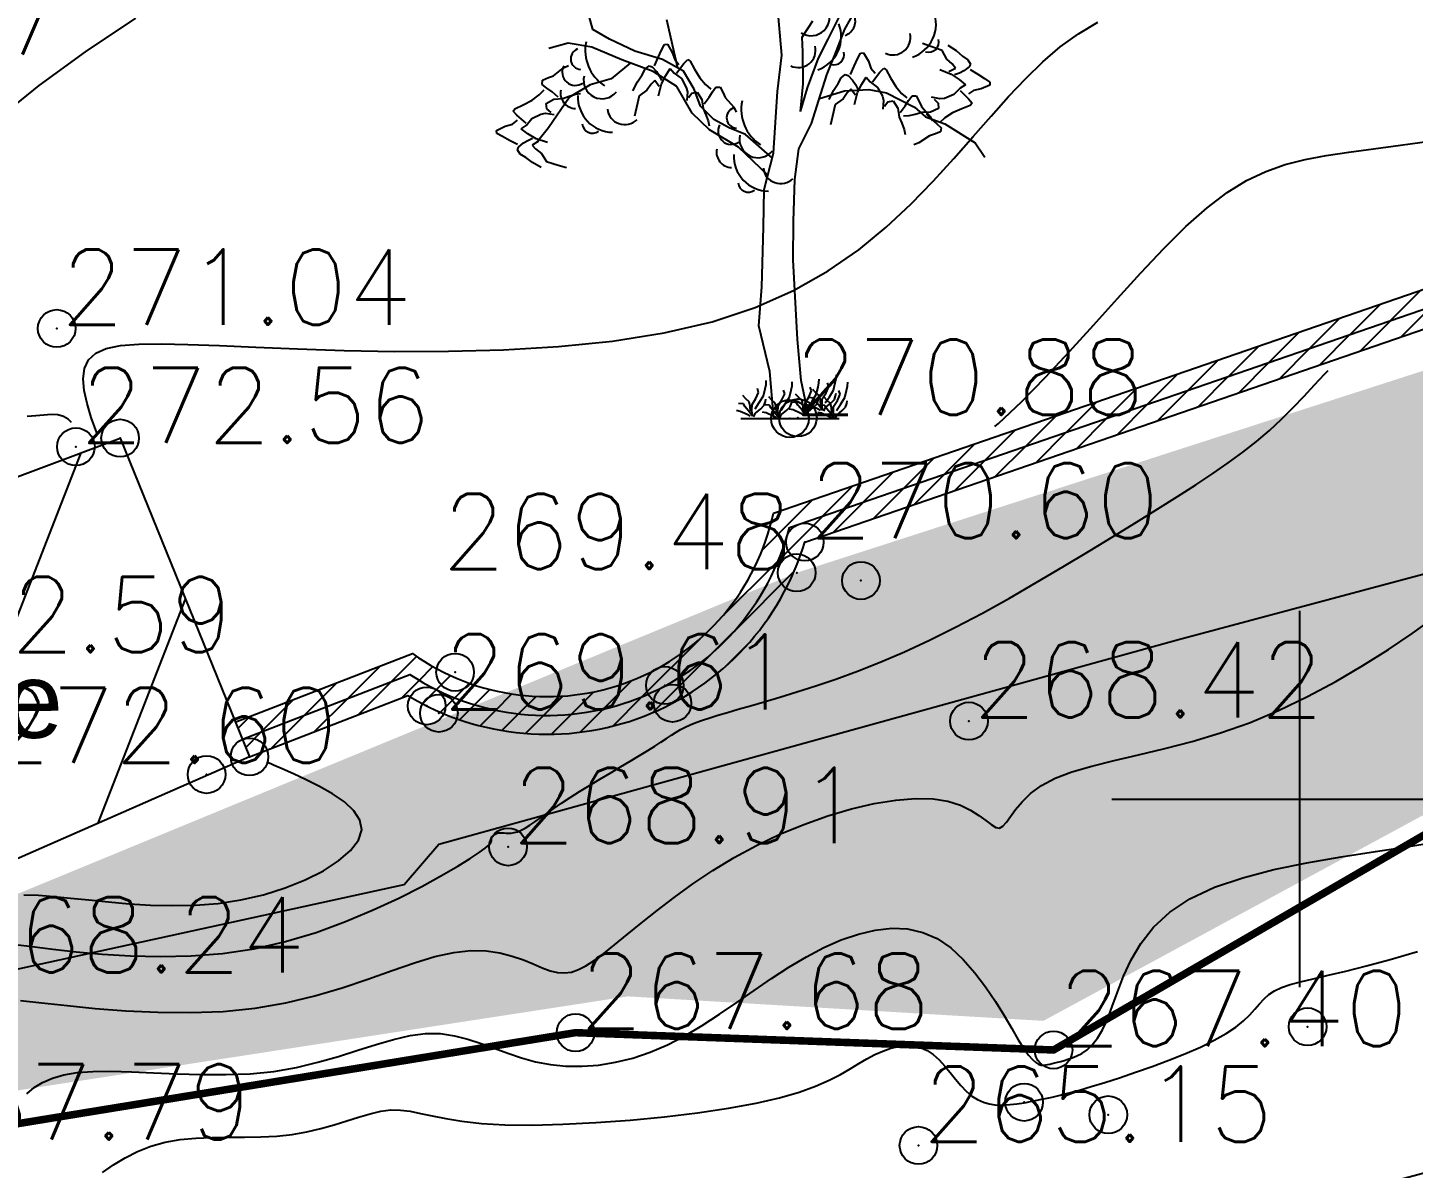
# Model space of a CAD drawing. Header units: millimetres. Extents: x 524954 to 526204, y 9523489 to 9524010.
# Drawn here: x 525683.09 to 525701.51, y 9523595.09 to 9523610.25 of the extents above; entities that cross this region are included whole.
import ezdxf
from ezdxf.enums import TextEntityAlignment as Align

# ---------------------------------------------------------------- set-up
doc = ezdxf.new("R2010")
doc.units = ezdxf.units.MM
doc.header["$PDMODE"] = 32
doc.header["$PDSIZE"] = 0.5
doc.linetypes.add('ACAD_ISO12W100', pattern=[21, 12, -3, 0, -3, 0, -3])
doc.linetypes.add('CACHE2', pattern=[4.7625, 3.175, -1.5875])
for name, color, linetype in [('Arbre', 34, 'ACAD_ISO12W100'), ('Bati', 6, 'Continuous'), ('Bati_H', 1, 'Continuous'), ('Bord Fleuve', 4, 'ACAD_ISO12W100'), ('Carroyage', 7, 'Continuous'), ('Cloture', 7, 'Continuous'), ('CN_01_00', 3, 'Continuous'), ('CN_02_00', 4, 'Continuous'), ('CN_10_00', 1, 'Continuous'), ('Haut_Talus', 30, 'Continuous'), ('Murs', 1, 'Continuous'), ('PLUME_4', 3, 'Continuous'), ('TopoAlt', 3, 'Continuous'), ('TOPOJIS', 7, 'Continuous'), ('Toponomie', 7, 'CACHE2')]:
    doc.layers.add(name, color=color, linetype=linetype)
doc.styles.add('Simplex 1.0', font='Simplex.shx', dxfattribs={"width": 0.99, "height": 1})
doc.styles.get("Standard").update_dxf_attribs({"font": 'arial.ttf'})
pattern_1 = [(45, (0, 0), (-0.1767766952966, 0.1767766952966), [])]

# ---------------------------------------------------------------- blocks, each defined once
blk = doc.blocks.new('TCPOINT M')
at = {"color": 0}
blk.add_point((0, 0), dxfattribs=at)
at = {"layer": 'TopoAlt', "style": 'Simplex 1.0', "width": 0.99}
blk.add_attdef('ALT', (0.15, 0.15), '', height=1, dxfattribs=at)
blk = doc.blocks.new('v088')
at = {"linetype": 'Continuous'}
for p, q in [((-2.621, 5.169), (-2.701, 5.459)), ((-0.107, 4.829), (-0.165, 5.487)), ((0.51, 5.041), (0.671, 5.368)), ((0.731, 5.176), (0.881, 5.441)), ((-2.4, 5.043), (-2.621, 5.169)), ((-1.559, 4.967), (-1.635, 5.301)), ((0.161, 5.071), (0.306, 5.286)), ((0.619, 4.888), (0.731, 5.176)), ((-2.946, 4.988), (-3.206, 4.92)), ((-2.634, 4.938), (-2.946, 4.988)), ((-2.061, 4.882), (-2.4, 5.043)), ((0.172, 4.872), (0.161, 5.071)), ((0.379, 4.79), (0.51, 5.041)), ((-2.233, 4.766), (-2.634, 4.938)), ((-1.692, 4.771), (-2.061, 4.882)), ((-1.492, 4.659), (-1.559, 4.967)), ((-0.166, 4.349), (-0.107, 4.829)), ((0.174, 4.45), (0.172, 4.872)), ((0.231, 4.395), (0.379, 4.79)), ((0.489, 4.568), (0.619, 4.888)), ((-2.123, 4.725), (-2.377, 4.514)), ((-1.819, 4.613), (-2.233, 4.766)), ((-1.504, 4.415), (-1.819, 4.613)), ((-1.415, 4.615), (-1.692, 4.771)), ((-1.273, 4.376), (-1.415, 4.615)), ((-2.655, 4.434), (-2.931, 4.273)), ((-2.377, 4.514), (-2.655, 4.434)), ((0.138, 4.082), (0.174, 4.45)), ((0.384, 4.23), (0.489, 4.568)), ((-2.931, 4.273), (-3.209, 3.863)), ((-1.298, 4.058), (-1.504, 4.415)), ((-1.188, 4.154), (-1.273, 4.376)), ((-0.217, 3.527), (-0.166, 4.349)), ((0.138, 4.082), (0.231, 4.395)), ((0.391, 4.253), (0.724, 4.355)), ((0.724, 4.355), (1.047, 4.375)), ((1.047, 4.375), (1.284, 4.33)), ((1.284, 4.33), (1.655, 4.138)), ((-1.069, 3.839), (-1.298, 4.058)), ((-1.01, 3.977), (-1.188, 4.154)), ((0.285, 3.923), (0.384, 4.23)), ((1.655, 4.138), (1.8, 4.011)), ((-0.808, 3.863), (-1.01, 3.977)), ((0.118, 3.584), (0.285, 3.923)), ((1.8, 4.011), (2.057, 3.917)), ((2.057, 3.917), (2.461, 3.664)), ((-3.209, 3.863), (-3.367, 3.667)), ((-0.685, 3.605), (-1.069, 3.839)), ((-0.589, 3.774), (-0.808, 3.863)), ((-0.234, 3.461), (-0.589, 3.774)), ((-0.294, 3.234), (-0.685, 3.605)), ((-0.344, 3.046), (-0.217, 3.527)), ((0.064, 3.179), (0.118, 3.584)), ((2.461, 3.664), (2.589, 3.474)), ((0.045, 2.625), (0.064, 3.179)), ((-0.352, 2.542), (-0.344, 3.046)), ((0.043, 2.109), (0.045, 2.625)), ((-0.373, 1.752), (-0.352, 2.542)), ((0.102, 1.053), (0.043, 2.109)), ((-0.412, 1.235), (-0.373, 1.752)), ((-0.268, 0.628), (-0.412, 1.235)), ((0.151, 0.506), (0.102, 1.053)), ((-0.213, 0), (-0.268, 0.628)), ((0.256, 0), (0.151, 0.506)), ((-0.654, 0), (0.654, 0))]:
    blk.add_line(p, q, dxfattribs=at)
at = {"color": 3, "linetype": 'Continuous'}
for p, q in [((-1.707, 4.895), (-1.667, 4.973)), ((-1.667, 4.973), (-1.628, 4.976)), ((-1.628, 4.976), (-1.564, 4.867)), ((1.872, 4.946), (1.762, 4.985)), ((-1.801, 4.689), (-1.751, 4.8)), ((-1.751, 4.8), (-1.707, 4.895)), ((-1.564, 4.867), (-1.531, 4.771)), ((0.899, 4.779), (0.939, 4.857)), ((0.939, 4.857), (0.978, 4.861)), ((0.978, 4.861), (1.042, 4.751)), ((2.022, 4.89), (1.872, 4.946)), ((2.083, 4.778), (2.022, 4.89)), ((2.099, 4.964), (2.211, 4.89)), ((2.211, 4.89), (2.293, 4.818)), ((2.293, 4.818), (2.365, 4.769)), ((-3.143, 4.557), (-3.01, 4.66)), ((-3.01, 4.66), (-2.944, 4.692)), ((-1.966, 4.567), (-1.926, 4.645)), ((-1.926, 4.645), (-1.871, 4.687)), ((-1.871, 4.687), (-1.833, 4.675)), ((-1.833, 4.675), (-1.774, 4.612)), ((-1.774, 4.612), (-1.736, 4.556)), ((-1.651, 4.561), (-1.591, 4.654)), ((-1.591, 4.654), (-1.539, 4.59)), ((-1.531, 4.771), (-1.475, 4.707)), ((-1.508, 4.592), (-1.411, 4.72)), ((-1.411, 4.72), (-1.359, 4.773)), ((-1.359, 4.773), (-1.327, 4.751)), ((-1.327, 4.751), (-1.268, 4.645)), ((-1.268, 4.645), (-1.199, 4.529)), ((0.805, 4.573), (0.855, 4.685)), ((0.855, 4.685), (0.899, 4.779)), ((1.042, 4.751), (1.075, 4.656)), ((1.075, 4.656), (1.131, 4.592)), ((1.098, 4.476), (1.195, 4.604)), ((1.195, 4.604), (1.247, 4.657)), ((1.247, 4.657), (1.279, 4.636)), ((1.279, 4.636), (1.338, 4.53)), ((1.992, 4.638), (2.142, 4.578)), ((2.157, 4.714), (2.083, 4.778)), ((2.113, 4.611), (2.199, 4.658)), ((2.199, 4.658), (2.157, 4.714)), ((2.313, 4.623), (2.253, 4.592)), ((2.383, 4.674), (2.313, 4.623)), ((2.365, 4.769), (2.4, 4.71)), ((2.4, 4.71), (2.383, 4.674)), ((2.393, 4.64), (2.497, 4.577)), ((-3.291, 4.441), (-3.287, 4.496)), ((-3.23, 4.39), (-3.291, 4.441)), ((-3.287, 4.496), (-3.21, 4.533)), ((-3.21, 4.533), (-3.143, 4.557)), ((-2.086, 4.357), (-2.027, 4.477)), ((-2.027, 4.477), (-1.966, 4.567)), ((-1.845, 4.445), (-1.9, 4.365)), ((-1.795, 4.494), (-1.845, 4.445)), ((-1.737, 4.415), (-1.795, 4.494)), ((-1.749, 4.291), (-1.708, 4.448)), ((-1.736, 4.556), (-1.705, 4.495)), ((-1.708, 4.448), (-1.651, 4.561)), ((-1.539, 4.59), (-1.443, 4.518)), ((-1.443, 4.518), (-1.378, 4.401)), ((-1.199, 4.529), (-1.123, 4.438)), ((-1.123, 4.438), (-1.052, 4.377)), ((0.579, 4.362), (0.64, 4.452)), ((0.64, 4.452), (0.68, 4.53)), ((0.68, 4.53), (0.735, 4.572)), ((0.735, 4.572), (0.773, 4.559)), ((0.773, 4.559), (0.832, 4.496)), ((0.832, 4.496), (0.87, 4.441)), ((0.87, 4.441), (0.901, 4.38)), ((0.898, 4.333), (0.955, 4.445)), ((0.955, 4.445), (1.015, 4.539)), ((1.015, 4.539), (1.067, 4.474)), ((1.067, 4.474), (1.163, 4.402)), ((1.338, 4.53), (1.407, 4.414)), ((2.142, 4.578), (2.247, 4.507)), ((2.253, 4.592), (2.189, 4.569)), ((2.247, 4.507), (2.332, 4.436)), ((2.332, 4.436), (2.262, 4.393)), ((2.497, 4.577), (2.585, 4.521)), ((2.656, 4.433), (2.54, 4.383)), ((2.585, 4.521), (2.658, 4.472)), ((2.658, 4.472), (2.656, 4.433)), ((-3.427, 4.233), (-3.331, 4.304)), ((-3.331, 4.304), (-3.266, 4.37)), ((-3.239, 4.188), (-3.137, 4.244)), ((-3.162, 4.341), (-3.23, 4.39)), ((-3.079, 4.271), (-3.162, 4.341)), ((-3.137, 4.244), (-3.019, 4.255)), ((-3.019, 4.255), (-2.933, 4.286)), ((-2.933, 4.286), (-2.851, 4.312)), ((-2.851, 4.312), (-2.783, 4.321)), ((-2.003, 4.29), (-2.04, 4.134)), ((-1.9, 4.365), (-2.003, 4.29)), ((-1.378, 4.401), (-1.363, 4.341)), ((-1.363, 4.341), (-1.372, 4.226)), ((-1.349, 4.266), (-1.305, 4.325)), ((-1.305, 4.325), (-1.233, 4.338)), ((-1.233, 4.338), (-1.171, 4.241)), ((-1.171, 4.241), (-1.153, 4.123)), ((-1.141, 4.184), (-1.075, 4.271)), ((-1.075, 4.271), (-1.03, 4.342)), ((-1.03, 4.342), (-0.984, 4.405)), ((-0.984, 4.405), (-0.928, 4.404)), ((-0.928, 4.404), (-0.887, 4.33)), ((-0.887, 4.33), (-0.859, 4.265)), ((-0.859, 4.265), (-0.748, 4.137)), ((0.52, 4.241), (0.579, 4.362)), ((0.706, 4.249), (0.603, 4.175)), ((0.761, 4.33), (0.706, 4.249)), ((0.811, 4.379), (0.761, 4.33)), ((0.869, 4.3), (0.811, 4.379)), ((0.857, 4.176), (0.898, 4.333)), ((1.163, 4.402), (1.228, 4.286)), ((1.228, 4.286), (1.243, 4.226)), ((1.407, 4.414), (1.483, 4.322)), ((1.483, 4.322), (1.554, 4.261)), ((1.576, 4.226), (1.623, 4.29)), ((1.623, 4.29), (1.678, 4.289)), ((1.678, 4.289), (1.719, 4.214)), ((1.994, 4.248), (1.88, 4.272)), ((1.917, 4.244), (1.97, 4.193)), ((2.055, 4.256), (1.994, 4.248)), ((2.179, 4.306), (2.055, 4.256)), ((2.262, 4.393), (2.179, 4.306)), ((2.26, 4.362), (2.375, 4.249)), ((2.441, 4.361), (2.371, 4.315)), ((2.375, 4.249), (2.421, 4.191)), ((2.54, 4.383), (2.441, 4.361)), ((-3.679, 4.087), (-3.656, 4.117)), ((-3.629, 4.032), (-3.679, 4.087)), ((-3.656, 4.117), (-3.547, 4.171)), ((-3.547, 4.171), (-3.427, 4.233)), ((-3.309, 4.046), (-3.249, 4.058)), ((-3.249, 4.058), (-3.134, 4.042)), ((-3.229, 4.115), (-3.239, 4.188)), ((-3.172, 4.068), (-3.229, 4.115)), ((-2.04, 4.134), (-2.065, 4.02)), ((-1.153, 4.123), (-1.118, 4.039)), ((-0.748, 4.137), (-0.713, 4.073)), ((0.603, 4.175), (0.566, 4.019)), ((1.243, 4.226), (1.234, 4.11)), ((1.258, 4.15), (1.301, 4.209)), ((1.301, 4.209), (1.373, 4.223)), ((1.373, 4.223), (1.435, 4.125)), ((1.435, 4.125), (1.453, 4.007)), ((1.465, 4.068), (1.531, 4.155)), ((1.531, 4.155), (1.576, 4.226)), ((1.751, 4.067), (1.664, 4.043)), ((1.719, 4.214), (1.747, 4.149)), ((1.747, 4.149), (1.858, 4.021)), ((1.87, 4.071), (1.751, 4.067)), ((1.975, 4.12), (1.87, 4.071)), ((1.97, 4.193), (1.975, 4.12)), ((2.16, 4.062), (2.059, 3.998)), ((2.283, 4.116), (2.16, 4.062)), ((2.396, 4.162), (2.283, 4.116)), ((2.421, 4.191), (2.396, 4.162)), ((-3.898, 3.83), (-3.785, 3.887)), ((-3.785, 3.887), (-3.688, 3.915)), ((-3.688, 3.915), (-3.621, 3.967)), ((-3.507, 3.927), (-3.629, 4.032)), ((-3.574, 3.849), (-3.507, 3.896)), ((-3.507, 3.896), (-3.43, 3.988)), ((-3.43, 3.988), (-3.309, 4.046)), ((-1.118, 4.039), (-1.087, 3.959)), ((-1.087, 3.959), (-1.074, 3.891)), ((0.566, 4.019), (0.541, 3.904)), ((1.453, 4.007), (1.488, 3.924)), ((1.488, 3.924), (1.519, 3.844)), ((1.58, 4.022), (1.511, 4.017)), ((1.664, 4.043), (1.58, 4.022)), ((1.81, 4.048), (1.888, 3.972)), ((1.858, 4.021), (1.893, 3.958)), ((1.888, 3.972), (1.953, 3.918)), ((1.953, 3.918), (2.01, 3.864)), ((2.059, 3.998), (1.99, 3.936)), ((-3.897, 3.791), (-3.898, 3.83)), ((-3.821, 3.747), (-3.897, 3.791)), ((-3.729, 3.697), (-3.821, 3.747)), ((-3.621, 3.641), (-3.729, 3.697)), ((-3.484, 3.783), (-3.574, 3.849)), ((-3.542, 3.663), (-3.485, 3.698)), ((-3.485, 3.698), (-3.422, 3.725)), ((-3.375, 3.72), (-3.484, 3.783)), ((-3.344, 3.689), (-3.426, 3.635)), ((-3.221, 3.67), (-3.375, 3.72)), ((1.519, 3.844), (1.532, 3.776)), ((1.855, 3.758), (1.714, 3.664)), ((1.923, 3.778), (1.855, 3.758)), ((2.002, 3.81), (1.923, 3.778)), ((2.01, 3.864), (2.002, 3.81)), ((-3.623, 3.571), (-3.609, 3.608)), ((-3.585, 3.514), (-3.623, 3.571)), ((-3.609, 3.608), (-3.542, 3.663)), ((-3.509, 3.469), (-3.585, 3.514)), ((-3.426, 3.635), (-3.38, 3.583)), ((-3.38, 3.583), (-3.303, 3.524)), ((-3.303, 3.524), (-3.234, 3.416)), ((1.714, 3.664), (1.647, 3.637)), ((-3.423, 3.403), (-3.509, 3.469)), ((-3.306, 3.337), (-3.423, 3.403)), ((-3.234, 3.416), (-3.081, 3.37)), ((-3.081, 3.37), (-2.968, 3.339)), ((0.615, 0.531), (0.618, 0.584)), ((-0.416, 0.349), (-0.433, 0.399)), ((-0.353, 0.303), (-0.329, 0.397)), ((-0.329, 0.397), (-0.317, 0.454)), ((-0.317, 0.454), (-0.315, 0.507)), ((-0.07, 0.329), (-0.087, 0.38)), ((-0.007, 0.284), (0.017, 0.377)), ((0.017, 0.377), (0.029, 0.435)), ((0.029, 0.435), (0.031, 0.488)), ((0.286, 0.368), (0.269, 0.418)), ((0.346, 0.341), (0.305, 0.385)), ((0.349, 0.322), (0.373, 0.416)), ((0.373, 0.416), (0.385, 0.474)), ((0.385, 0.474), (0.387, 0.526)), ((0.481, 0.344), (0.517, 0.426)), ((0.517, 0.426), (0.5, 0.476)), ((0.524, 0.291), (0.579, 0.38)), ((0.579, 0.38), (0.603, 0.474)), ((0.603, 0.474), (0.615, 0.531)), ((0.666, 0.325), (0.649, 0.375)), ((0.728, 0.279), (0.752, 0.373)), ((0.752, 0.373), (0.765, 0.43)), ((0.765, 0.43), (0.767, 0.483)), ((-0.618, 0.197), (-0.683, 0.202)), ((-0.587, 0.264), (-0.627, 0.308)), ((-0.596, 0.159), (-0.618, 0.197)), ((-0.541, 0.224), (-0.587, 0.264)), ((-0.529, 0.166), (-0.541, 0.224)), ((-0.505, 0.106), (-0.502, 0.188)), ((-0.502, 0.188), (-0.452, 0.267)), ((-0.464, 0.132), (-0.409, 0.214)), ((-0.452, 0.267), (-0.416, 0.349)), ((-0.409, 0.214), (-0.353, 0.303)), ((-0.341, 0.178), (-0.327, 0.226)), ((-0.327, 0.226), (-0.32, 0.26)), ((-0.24, 0.245), (-0.281, 0.288)), ((-0.195, 0.204), (-0.24, 0.245)), ((-0.183, 0.147), (-0.195, 0.204)), ((-0.156, 0.168), (-0.106, 0.248)), ((-0.118, 0.113), (-0.063, 0.195)), ((-0.106, 0.248), (-0.07, 0.329)), ((-0.063, 0.195), (-0.007, 0.284)), ((0.005, 0.159), (0.019, 0.207)), ((0.019, 0.207), (0.026, 0.24)), ((0.084, 0.216), (0.019, 0.221)), ((0.115, 0.284), (0.075, 0.327)), ((0.106, 0.178), (0.084, 0.216)), ((0.161, 0.243), (0.115, 0.284)), ((0.173, 0.185), (0.161, 0.243)), ((0.178, 0.118), (0.173, 0.185)), ((0.197, 0.125), (0.2, 0.207)), ((0.2, 0.207), (0.25, 0.286)), ((0.238, 0.151), (0.293, 0.233)), ((0.25, 0.286), (0.286, 0.368)), ((0.315, 0.274), (0.25, 0.279)), ((0.293, 0.233), (0.349, 0.322)), ((0.337, 0.236), (0.315, 0.274)), ((0.315, 0.151), (0.361, 0.197)), ((0.397, 0.163), (0.337, 0.236)), ((0.392, 0.301), (0.346, 0.341)), ((0.361, 0.197), (0.375, 0.245)), ((0.375, 0.245), (0.382, 0.279)), ((0.404, 0.243), (0.392, 0.301)), ((0.409, 0.175), (0.404, 0.243)), ((0.428, 0.183), (0.43, 0.264)), ((0.43, 0.264), (0.481, 0.344)), ((0.495, 0.24), (0.454, 0.284)), ((0.469, 0.209), (0.524, 0.291)), ((0.474, 0.149), (0.546, 0.209)), ((0.541, 0.2), (0.495, 0.24)), ((0.553, 0.142), (0.541, 0.2)), ((0.546, 0.209), (0.591, 0.255)), ((0.579, 0.163), (0.63, 0.243)), ((0.591, 0.255), (0.606, 0.303)), ((0.606, 0.303), (0.613, 0.337)), ((0.618, 0.108), (0.673, 0.19)), ((0.63, 0.243), (0.666, 0.325)), ((0.673, 0.19), (0.728, 0.279)), ((0.74, 0.154), (0.755, 0.202)), ((0.755, 0.202), (0.762, 0.236)), ((-0.661, 0.096), (-0.712, 0.106)), ((-0.567, 0.053), (-0.661, 0.096)), ((-0.536, 0.087), (-0.596, 0.159)), ((-0.527, 0.031), (-0.567, 0.053)), ((-0.5, 0.031), (-0.536, 0.087)), ((-0.524, 0.099), (-0.529, 0.166)), ((-0.5, 0.036), (-0.505, 0.106)), ((-0.483, 0.022), (-0.459, 0.072)), ((-0.459, 0.072), (-0.387, 0.132)), ((-0.387, 0.132), (-0.341, 0.178)), ((-0.315, 0.077), (-0.365, 0.087)), ((-0.272, 0.178), (-0.337, 0.183)), ((-0.221, 0.034), (-0.315, 0.077)), ((-0.25, 0.139), (-0.272, 0.178)), ((-0.19, 0.067), (-0.25, 0.139)), ((-0.18, 0.012), (-0.221, 0.034)), ((-0.154, 0.012), (-0.19, 0.067)), ((-0.178, 0.079), (-0.183, 0.147)), ((-0.159, 0.087), (-0.156, 0.168)), ((-0.154, 0.017), (-0.159, 0.087)), ((-0.137, 0.002), (-0.113, 0.053)), ((-0.113, 0.053), (-0.041, 0.113)), ((-0.041, 0.113), (0.005, 0.159)), ((0.041, 0.115), (-0.01, 0.125)), ((0.135, 0.072), (0.041, 0.115)), ((0.166, 0.106), (0.106, 0.178)), ((0.175, 0.05), (0.135, 0.072)), ((0.202, 0.05), (0.166, 0.106)), ((0.202, 0.055), (0.197, 0.125)), ((0.219, 0.041), (0.243, 0.091)), ((0.272, 0.173), (0.221, 0.183)), ((0.243, 0.091), (0.315, 0.151)), ((0.365, 0.13), (0.272, 0.173)), ((0.406, 0.108), (0.365, 0.13)), ((0.421, 0.072), (0.37, 0.082)), ((0.433, 0.108), (0.397, 0.163)), ((0.464, 0.173), (0.399, 0.178)), ((0.514, 0.029), (0.421, 0.072)), ((0.433, 0.113), (0.428, 0.183)), ((0.45, 0.099), (0.474, 0.149)), ((0.486, 0.135), (0.464, 0.173)), ((0.546, 0.063), (0.486, 0.135)), ((0.555, 0.007), (0.514, 0.029)), ((0.582, 0.007), (0.546, 0.063)), ((0.558, 0.075), (0.553, 0.142)), ((0.577, 0.082), (0.579, 0.163)), ((0.582, 0.012), (0.577, 0.082)), ((0.599, -0.002), (0.623, 0.048)), ((0.623, 0.048), (0.695, 0.108)), ((0.695, 0.108), (0.74, 0.154))]:
    blk.add_line(p, q, dxfattribs=at)
for centre, major_axis, start_param, end_param in [((0.28, 5.334), (0.174, 0.174), 3.363922, 6.046661), ((0.664, 5.283), (-0.145, 0.145), 2.713295, 4.448408), ((1.475, 5.243), (0.33, 0.33), 4.265936, 5.872819), ((0.215, 5.075), (-0.33, 0.33), 2.69514, 4.302022), ((-2.155, 4.896), (-0.4, 0.4), 0.587708, 1.773422), ((1.37, 5.065), (-0.164, 0.164), 1.908121, 4.146545), ((1.844, 5.006), (-0.0964, 0.0964), 2.051824, 4.174223), ((-2.774, 4.781), (-0.099, 0.099), -0.421529, 2.292047), ((0.11, 4.897), (-0.164, 0.164), 1.908121, 4.146545), ((0.584, 4.837), (0.0964, 0.0964), 3.62262, 5.745019), ((-2.851, 4.605), (-0.125, 0.125), 0.293965, 2.957824), ((-2.497, 4.497), (0.174, 0.174), 2.133893, 4.816631), ((-2.844, 4.326), (-0.145, 0.145), 0.590553, 2.325666), ((-2.352, 4.272), (0.33, 0.33), 2.307735, 3.914618), ((-2.195, 4.138), (0.164, 0.164), 2.463212, 4.701636), ((-0.702, 3.998), (0.099, 0.099), 1.149268, 3.862844), ((-0.082, 4.112), (0.4, 0.4), 2.158504, 3.344219), ((-2.625, 3.929), (0.0964, 0.0964), 2.435534, 4.557933), ((-0.779, 3.821), (0.125, 0.125), 1.864761, 4.52862), ((-0.424, 3.713), (0.174, 0.174), 2.133893, 4.816631), ((-0.772, 3.542), (-0.145, 0.145), 0.590553, 2.325666), ((-0.28, 3.489), (0.33, 0.33), 2.307735, 3.914618), ((-0.123, 3.354), (0.164, 0.164), 2.463212, 4.701636), ((-0.553, 3.145), (0.0964, 0.0964), 2.435534, 4.557933)]:
    blk.add_ellipse(centre, major_axis=major_axis, ratio=1, start_param=start_param, end_param=end_param, dxfattribs=at)

msp = doc.modelspace()

# ---------------------------------------------------------------- hatches: boundary and pattern name
at = {"layer": 'Bati_H'}
h = msp.add_hatch(dxfattribs=at)
h.set_pattern_fill('_U', color=256, scale=2, angle=-111.3197, style=0, pattern_type=0)
h.set_pattern_definition([(248.680277278, (0, 0), (1.86313226343, -0.7271438434), [])])
h.paths.add_polyline_path([(525686.04, 9523600.562), (525677.561, 9523596.843), (525675.813, 9523601.603), (525684.321, 9523604.797)])
at = {"layer": 'Bord Fleuve', "ltscale": 0.5}
h = msp.add_hatch(dxfattribs=at)
h.set_pattern_fill('ANSI33', color=256, scale=2, angle=330, style=0)
h.paths.add_polyline_path([(526101.715, 9523771.778), (526101.498, 9523728.689), (526067.042, 9523702.1), (526048.223, 9523678.528), (526031.816, 9523676.184), (526027.837, 9523671.249), (526016.46, 9523661.911), (526012.684, 9523655.259), (526010.342, 9523652.337), (526009.349, 9523649.826), (526002.836, 9523644.901), (526001.359, 9523638.704), (525998.552, 9523634.868), (525992.641, 9523630.59), (525971.373, 9523621.771), (525946.333, 9523622.282), (525936.503, 9523619.892), (525930.695, 9523617.923), (525919.699, 9523615.395), (525895.841, 9523612.948), (525885.599, 9523613.628), (525875.196, 9523613.421), (525867.372, 9523614.558), (525859.164, 9523613.749), (525850.68, 9523611.584), (525842.877, 9523609.413), (525834.137, 9523605.724), (525821.783, 9523602.11), (525815.903, 9523600.185), (525796.184, 9523594.113), (525774.026, 9523585.199), (525767.099, 9523581.761), (525763.989, 9523580.32), (525760.33, 9523578.539), (525748.039, 9523572.413), (525744.059, 9523571.766), (525739.195, 9523569.005), (525726.381, 9523563.785), (525719.788, 9523561.814), (525707.248, 9523554.536), (525700.147, 9523552.212), (525692.212, 9523549.16), (525674.921, 9523545.702), (525662.522, 9523542.332), (525644.942, 9523541.016), (525635.899, 9523540.053), (525621.612, 9523536.522), (525609.298, 9523533.789), (525593.484, 9523529.477), (525590.482, 9523529.837), (525587.338, 9523528.188), (525575.413, 9523524.864), (525573.541, 9523524.376), (525537.559, 9523507.804), (525536.053, 9523507.312), (525509.961, 9523500.658), (525472.702, 9523501.018), (525453.195, 9523495.13), (525425.264, 9523493.316), (525409.725, 9523500.229), (525383.624, 9523517.145), (525374.857, 9523528.592), (525397.503, 9523550.219), (525408.728, 9523544.096), (525423.511, 9523536.311), (525445.736, 9523537.578), (525453.966, 9523539.782), (525464.454, 9523546.087), (525473.153, 9523547.827), (525482.046, 9523548.599), (525491.438, 9523548.246), (525499.251, 9523546.152), (525510.455, 9523545.914), (525524.182, 9523548.573), (525533.752, 9523550.446), (525539.312, 9523550.42), (525543.959, 9523554.529), (525548.966, 9523556.567), (525556.157, 9523559.482), (525565.701, 9523562.659), (525575.687, 9523565.927), (525586.045, 9523569.089), (525592.726, 9523570.833), (525599.232, 9523573.013), (525615.849, 9523577.326), (525625.16, 9523582.583), (525628.685, 9523586.517), (525632.523, 9523586.625), (525648.079, 9523583.088), (525655.429, 9523583.638), (525665.347, 9523586.334), (525670.505, 9523587.365), (525674.974, 9523592.31), (525681.363, 9523595.427), (525690.374, 9523596.897), (525696.726, 9523596.667), (525703.112, 9523600.372), (525712.502, 9523603.181), (525720.951, 9523606.622), (525729.973, 9523611.744), (525735.094, 9523612.577), (525741.896, 9523615.967), (525746.088, 9523618.007), (525749.05, 9523619.379), (525756.94, 9523623.296), (525766.831, 9523627.898), (525804.249, 9523638.101), (525817.576, 9523642.025), (525828.432, 9523644.919), (525839.805, 9523649.896), (525846.166, 9523651.166), (525855.839, 9523655.822), (525867.776, 9523655.711), (525877.503, 9523655.632), (525886.144, 9523654.198), (525894.786, 9523653.829), (525911.157, 9523655.506), (525918.652, 9523656.801), (525925.004, 9523658.249), (525933.183, 9523660.832), (525939.613, 9523663.374), (525944.509, 9523665.893), (525950.393, 9523669.022), (525957.623, 9523672.73), (525962.986, 9523676.276), (525970.165, 9523679.965), (525973.599, 9523682.924), (525976.261, 9523684.646), (525980.145, 9523686.246), (525987.591, 9523689.162), (525991.967, 9523692.966), (525998.543, 9523697.851), (526003.542, 9523703.73), (526012.581, 9523711.677), (526026.66, 9523716.709), (526030.85, 9523726.011), (526046.387, 9523740.613), (526052.355, 9523745.599), (526061.927, 9523759.011), (526073.275, 9523760.379), (526077.818, 9523761.95), (526083.981, 9523762.217)])
h.paths.add_polyline_path([(525512.661, 9523516.101), (525534.357, 9523523.257), (525535.319, 9523520.342), (525513.623, 9523513.186)], flags=24)
h.paths.add_polyline_path([(525743.331, 9523593.045), (525764.315, 9523602.078), (525765.529, 9523599.259), (525744.545, 9523590.226)], flags=24)
h.paths.add_polyline_path([(525983.194, 9523662.071), (526001.508, 9523675.73), (526003.343, 9523673.269), (525985.029, 9523659.611)], flags=24)
at = {"layer": 'Haut_Talus'}
h = msp.add_hatch(dxfattribs=at)
h.set_pattern_fill('G_CERCLE_10', color=256, scale=4, angle=285, style=0)
h.set_pattern_definition([(285, (0.414, -1.5455), (4.8989794856, -2.8284271247), [0.8, -3.2]), (15, (1.5455, 0.414), (2.8284271247, 4.8989794856), [0.8, -3.2]), (330, (1.2146, -2.9874), (3.8637055252, 1.0352800256), [0.5656854248, -5.091168824]), (330, (3.1945, 0.4419), (3.8637055252, 1.0352800256), [0.5656854248, -5.091168824]), (60, (0.5934, -0.6692), (-1.0352800256, 3.8637055252), [0.5656854248, -5.091168824]), (60, (4.0227, -2.649), (-1.0352800256, 3.8637055252), [0.5656854248, -5.091168824]), (348.4349488, (2.3182, 0.6212), (3.86370330557, 1.03527617886), [0.8944271908, -8.04984472]), (348.4349488, (1.7045, -3.2703), (3.86370330557, 1.03527617886), [0.8944271908, -8.04984752]), (78.4349488, (0.4141, -1.5455), (-1.03527617886, 3.86370330557), [0.8944271908, -8.04984752]), (78.4349488, (4.3056, -2.1592), (-1.03527617886, 3.86370330557), [0.8944271908, -8.04984752]), (131.5650512, (0.4141, -1.5455), (-1.03527618196, 3.86370330474), [0.8944271908, -8.04984472]), (131.5650512, (1.2146, -2.9874), (-1.03527618196, 3.86370330474), [0.8944271908, -8.04984472]), (221.5650512, (1.5455, 0.4141), (-3.86370330474, -1.03527618196), [0.8944271908, -8.04984472]), (221.5650512, (4.0227, -2.6491), (-3.86370330474, -1.03527618196), [0.8944271908, -8.04984472])])
h.paths.add_polyline_path([(525724.449, 9523613.021), (525724.376, 9523610.952), (525721.327, 9523610.371), (525719.185, 9523611.349), (525693.313, 9523603.008), (525675.58, 9523595.701), (525662.784, 9523590.142), (525659.042, 9523588.283), (525658.935, 9523586.351), (525654.31, 9523585.867), (525647.159, 9523586.941), (525644.577, 9523589.035), (525642.642, 9523587.156), (525643.556, 9523584.955), (525648.234, 9523583.237), (525656.394, 9523584.117), (525666.817, 9523586.91), (525670.396, 9523587.583), (525674.737, 9523592.836), (525681.442, 9523595.896), (525691.068, 9523597.379), (525696.591, 9523597.054), (525706.217, 9523602.266), (525714.086, 9523604.573), (525726.586, 9523610.455), (525729.999, 9523612.337), (525734.118, 9523613.246), (525739.865, 9523615.541), (525749.069, 9523620.146), (525757.023, 9523623.833), (525757.47, 9523626.751), (525754.212, 9523626.843)])
at = {"layer": 'Murs'}
h = msp.add_hatch(dxfattribs=at)
h.set_pattern_fill('_U', color=256, scale=0.25, angle=45, style=0, pattern_type=0)
h.set_pattern_definition(pattern_1)
edge = h.paths.add_edge_path()
edge.add_line((525685.949, 9523600.795), (525688.173, 9523601.655))
edge.add_arc((525689.993, 9523604.439), 3.327, 236.8132, 345.5678)
edge.add_line((525693.215, 9523603.609), (525716.198, 9523611.524))
edge.add_line((525716.198, 9523611.524), (525724.059, 9523613.925))
edge.add_line((525724.059, 9523613.925), (525723.986, 9523614.164))
edge.add_line((525723.986, 9523614.164), (525716.121, 9523611.762))
edge.add_line((525716.121, 9523611.762), (525693.003, 9523603.801))
edge.add_arc((525689.993, 9523604.439), 3.077, 234.4582, 348.0385, ccw=False)
edge.add_line((525688.205, 9523601.935), (525685.859, 9523601.028))
edge.add_line((525685.859, 9523601.028), (525685.949, 9523600.795))
h = msp.add_hatch(dxfattribs=at)
h.set_pattern_fill('_U', color=256, scale=0.25, angle=45, style=0, pattern_type=0)
h.set_pattern_definition(pattern_1)
edge = h.paths.add_edge_path()
edge.add_line((525686.04, 9523600.562), (525688.146, 9523601.376))
edge.add_arc((525689.993, 9523604.439), 3.577, 238.8958, 343.3849)
edge.add_line((525693.421, 9523603.416), (525716.275, 9523611.286))
edge.add_line((525716.275, 9523611.286), (525724.132, 9523613.686))
edge.add_line((525724.132, 9523613.686), (525724.059, 9523613.925))
edge.add_line((525724.059, 9523613.925), (525716.198, 9523611.524))
edge.add_line((525716.198, 9523611.524), (525693.215, 9523603.609))
edge.add_arc((525689.993, 9523604.439), 3.327, 236.8132, 345.5678, ccw=False)
edge.add_line((525688.173, 9523601.655), (525685.949, 9523600.795))
edge.add_line((525685.949, 9523600.795), (525686.04, 9523600.562))

# ---------------------------------------------------------------- linework, layer by layer
at = {"layer": 'Bati', "flags": 128}
msp.add_lwpolyline([(525686.04, 9523600.562), (525677.561, 9523596.843), (525675.813, 9523601.603), (525684.321, 9523604.797), (525684.321, 9523604.797)], close=True, dxfattribs=at)
at = {"layer": 'Bord Fleuve', "ltscale": 0.35, "flags": 128}
msp.add_lwpolyline([(525394.064, 9523546.741, 0.1, 0.1, 0), (525403.511, 9523541.057, 0.1, 0.1, 0), (525423.511, 9523536.311, 0.1, 0.1, 0), (525445.736, 9523537.578, 0.1, 0.1, 0), (525453.966, 9523539.782, 0.1, 0.1, 0), (525464.454, 9523546.087, 0.1, 0.1, 0), (525473.153, 9523547.827, 0.1, 0.1, 0), (525482.046, 9523548.599, 0.1, 0.1, 0), (525491.438, 9523548.246, 0.1, 0.1, 0), (525499.251, 9523546.152, 0.1, 0.1, 0), (525510.455, 9523545.914, 0.1, 0.1, 0), (525524.182, 9523548.573, 0.1, 0.1, 0), (525533.752, 9523550.446, 0.1, 0.1, 0), (525539.312, 9523550.42, 0.1, 0.1, 0), (525543.959, 9523554.529, 0.1, 0.1, 0), (525548.966, 9523556.567, 0.1, 0.1, 0), (525556.157, 9523559.482, 0.1, 0.1, 0), (525565.701, 9523562.659, 0.1, 0.1, 0), (525575.687, 9523565.927, 0.1, 0.1, 0), (525586.045, 9523569.089, 0.1, 0.1, 0), (525592.726, 9523570.833, 0.1, 0.1, 0), (525599.232, 9523573.013, 0.1, 0.1, 0), (525615.849, 9523577.326, 0.1, 0.1, 0), (525625.16, 9523582.583, 0.1, 0.1, 0), (525628.685, 9523586.517, 0.1, 0.1, 0), (525632.523, 9523586.625, 0.1, 0.1, 0), (525648.079, 9523583.088, 0.1, 0.1, 0), (525655.429, 9523583.638, 0.1, 0.1, 0), (525665.347, 9523586.334, 0.1, 0.1, 0), (525670.505, 9523587.365, 0.1, 0.1, 0), (525674.974, 9523592.31, 0.1, 0.1, 0), (525674.974, 9523592.31, 0.1, 0.1, 0), (525681.363, 9523595.427, 0.1, 0.1, 0), (525681.363, 9523595.427, 0.1, 0.1, 0), (525690.374, 9523596.897, 0.1, 0.1, 0), (525696.726, 9523596.667, 0.1, 0.1, 0), (525703.112, 9523600.372, 0.1, 0.1, 0), (525712.502, 9523603.181, 0.1, 0.1, 0), (525712.502, 9523603.181, 0.1, 0.1, 0), (525720.951, 9523606.622, 0.1, 0.1, 0), (525729.973, 9523611.744, 0.1, 0.1, 0), (525735.094, 9523612.577, 0.1, 0.1, 0), (525741.896, 9523615.967, 0.1, 0.1, 0), (525746.088, 9523618.007, 0.1, 0.1, 0), (525749.05, 9523619.379, 0.1, 0.1, 0), (525756.94, 9523623.296, 0.1, 0.1, 0), (525766.831, 9523627.898, 0.1, 0.1, 0), (525804.249, 9523638.101, 0.1, 0.1, 0), (525817.576, 9523642.025, 0.1, 0.1, 0), (525828.432, 9523644.919, 0.1, 0.1, 0), (525839.805, 9523649.896, 0.1, 0.1, 0), (525846.166, 9523651.166, 0.1, 0.1, 0), (525855.839, 9523655.822, 0.1, 0.1, 0), (525867.776, 9523655.711, 0.1, 0.1, 0), (525877.503, 9523655.632, 0.1, 0.1, 0), (525886.144, 9523654.198, 0.1, 0.1, 0), (525894.786, 9523653.829, 0.1, 0.1, 0), (525911.157, 9523655.506, 0.1, 0.1, 0), (525918.652, 9523656.801, 0.1, 0.1, 0), (525925.004, 9523658.249, 0.1, 0.1, 0), (525933.183, 9523660.832, 0.1, 0.1, 0), (525939.613, 9523663.374, 0.1, 0.1, 0), (525944.509, 9523665.893, 0.1, 0.1, 0), (525950.393, 9523669.022, 0.1, 0.1, 0), (525957.623, 9523672.73, 0.1, 0.1, 0), (525962.986, 9523676.276, 0.1, 0.1, 0), (525970.165, 9523679.965, 0.1, 0.1, 0), (525970.165, 9523679.965, 0.1, 0.1, 0), (525973.599, 9523682.924, 0.1, 0.1, 0), (525976.261, 9523684.646, 0.1, 0.1, 0), (525980.145, 9523686.246, 0.1, 0.1, 0), (525987.591, 9523689.162, 0.1, 0.1, 0), (525991.967, 9523692.966, 0.1, 0.1, 0), (525998.543, 9523697.851, 0.1, 0.1, 0), (526003.542, 9523703.73, 0.1, 0.1, 0), (526012.581, 9523711.677, 0.1, 0.1, 0), (526026.66, 9523716.709, 0.1, 0.1, 0), (526030.85, 9523726.011, 0.1, 0.1, 0), (526046.387, 9523740.613, 0.1, 0.1, 0), (526052.355, 9523745.599, 0.1, 0.1, 0), (526061.927, 9523759.011, 0.1, 0.1, 0), (526073.275, 9523760.379, 0.1, 0.1, 0), (526077.818, 9523761.95, 0.1, 0.1, 0), (526083.981, 9523762.217, 0.1, 0.1, 0), (526101.715, 9523771.778, 0, 0, 0)], format="xyseb", dxfattribs=at)
at = {"layer": 'Carroyage'}
for p, q in [((525700, 9523597.5), (525700, 9523602.5)), ((525697.5, 9523600), (525702.5, 9523600))]:
    msp.add_line(p, q, dxfattribs=at)
at = {"layer": 'Cloture', "flags": 128}
for points in [[(525685.859, 9523601.028), (525688.205, 9523601.935, 0.540587), (525693.003, 9523603.801), (525716.121, 9523611.762), (525723.986, 9523614.164)], [(525685.949, 9523600.795), (525688.173, 9523601.655, 0.51368), (525693.215, 9523603.609), (525716.198, 9523611.524), (525724.059, 9523613.925)], [(525686.04, 9523600.562), (525688.146, 9523601.376, 0.490377), (525693.421, 9523603.416), (525716.275, 9523611.286), (525724.132, 9523613.686)]]:
    msp.add_lwpolyline(points, format="xyb", dxfattribs=at)
for points in [[(525686.04, 9523600.562), (525677.561, 9523596.843), (525675.813, 9523601.603), (525684.321, 9523604.797)], [(525684.321, 9523604.797), (525686.04, 9523600.562)]]:
    msp.add_lwpolyline(points, dxfattribs=at)
at = {"layer": 'CN_01_00', "flags": 128}
for points, elevation in [([(525684.013, 9523604.86), (525684.011, 9523604.867), (525683.938, 9523605.069), (525683.881, 9523605.258), (525683.843, 9523605.431), (525683.83, 9523605.587), (525683.848, 9523605.722), (525683.901, 9523605.836), (525683.996, 9523605.924), (525684.136, 9523605.987), (525684.326, 9523606.026), (525684.568, 9523606.046), (525684.866, 9523606.05), (525685.222, 9523606.042), (525685.641, 9523606.026), (525686.125, 9523606.004), (525686.677, 9523605.982), (525687.298, 9523605.962), (525687.972, 9523605.95), (525688.684, 9523605.951), (525689.415, 9523605.971), (525690.148, 9523606.015), (525690.866, 9523606.087), (525691.552, 9523606.195), (525692.187, 9523606.342), (525692.76, 9523606.532), (525693.272, 9523606.76), (525693.729, 9523607.018), (525694.137, 9523607.3), (525694.502, 9523607.598), (525694.83, 9523607.904), (525695.128, 9523608.212), (525695.402, 9523608.513), (525695.656, 9523608.803), (525695.897, 9523609.077), (525696.129, 9523609.335), (525696.356, 9523609.575), (525696.583, 9523609.796), (525696.816, 9523609.995), (525697.058, 9523610.171), (525697.314, 9523610.323)], 271), ([(525682.924, 9523598.068), (525683.153, 9523598.041), (525683.425, 9523598.008), (525683.738, 9523597.972), (525684.084, 9523597.94), (525684.458, 9523597.917), (525684.853, 9523597.907), (525685.263, 9523597.916), (525685.682, 9523597.949), (525686.103, 9523598.012), (525686.52, 9523598.108), (525686.926, 9523598.23), (525687.317, 9523598.373), (525687.685, 9523598.527), (525688.024, 9523598.685), (525688.329, 9523598.841), (525688.592, 9523598.985), (525688.809, 9523599.11), (525688.974, 9523599.212), (525689.094, 9523599.29), (525689.174, 9523599.349), (525689.224, 9523599.393), (525689.249, 9523599.423), (525689.258, 9523599.444), (525689.257, 9523599.46), (525689.254, 9523599.473), (525689.256, 9523599.486), (525689.262, 9523599.499), (525689.272, 9523599.512), (525689.286, 9523599.525), (525689.304, 9523599.536), (525689.324, 9523599.545), (525689.346, 9523599.551), (525689.37, 9523599.554), (525689.396, 9523599.554), (525689.423, 9523599.552), (525689.452, 9523599.549), (525689.484, 9523599.548), (525689.52, 9523599.549), (525689.559, 9523599.555), (525689.603, 9523599.567), (525689.651, 9523599.586), (525689.705, 9523599.615), (525689.766, 9523599.652), (525689.833, 9523599.698), (525689.908, 9523599.75), (525689.992, 9523599.81), (525690.085, 9523599.875), (525690.188, 9523599.946), (525690.301, 9523600.021), (525690.426, 9523600.1), (525690.558, 9523600.182), (525690.695, 9523600.265), (525690.834, 9523600.347), (525690.97, 9523600.428), (525691.101, 9523600.506), (525691.223, 9523600.579), (525691.332, 9523600.646), (525691.427, 9523600.706), (525691.509, 9523600.759), (525691.582, 9523600.807), (525691.647, 9523600.85), (525691.709, 9523600.889), (525691.769, 9523600.925), (525691.832, 9523600.958), (525691.899, 9523600.989), (525691.974, 9523601.02), (525692.059, 9523601.05), (525692.156, 9523601.082), (525692.266, 9523601.116), (525692.392, 9523601.153), (525692.535, 9523601.195), (525692.697, 9523601.241), (525692.881, 9523601.294), (525693.088, 9523601.355), (525693.316, 9523601.424), (525693.565, 9523601.504), (525693.834, 9523601.595), (525694.12, 9523601.7), (525694.424, 9523601.82), (525694.744, 9523601.957), (525695.078, 9523602.111), (525695.424, 9523602.284), (525695.78, 9523602.472), (525696.139, 9523602.672), (525696.497, 9523602.877), (525696.85, 9523603.086), (525697.192, 9523603.292), (525697.52, 9523603.492), (525697.828, 9523603.682), (525698.113, 9523603.859), (525698.375, 9523604.023), (525698.617, 9523604.178), (525698.841, 9523604.326), (525699.049, 9523604.47), (525699.242, 9523604.611), (525699.423, 9523604.754), (525699.594, 9523604.899), (525699.756, 9523605.05), (525699.91, 9523605.203), (525700.057, 9523605.355), (525700.196, 9523605.504), (525700.328, 9523605.645), (525700.375, 9523605.694)], 269), ([(525683.079, 9523596.086), (525683.178, 9523596.168), (525683.291, 9523596.237), (525683.42, 9523596.294), (525683.571, 9523596.338), (525683.749, 9523596.367), (525683.957, 9523596.383), (525684.199, 9523596.385), (525684.471, 9523596.377), (525684.766, 9523596.363), (525685.077, 9523596.349), (525685.399, 9523596.339), (525685.724, 9523596.339), (525686.048, 9523596.351), (525686.362, 9523596.382), (525686.663, 9523596.435), (525686.949, 9523596.503), (525687.221, 9523596.582), (525687.479, 9523596.663), (525687.724, 9523596.741), (525687.955, 9523596.808), (525688.174, 9523596.859), (525688.381, 9523596.885), (525688.577, 9523596.884), (525688.763, 9523596.857), (525688.943, 9523596.812), (525689.119, 9523596.754), (525689.294, 9523596.689), (525689.472, 9523596.623), (525689.653, 9523596.561), (525689.842, 9523596.509), (525690.04, 9523596.472), (525690.246, 9523596.453), (525690.46, 9523596.451), (525690.68, 9523596.467), (525690.905, 9523596.503), (525691.133, 9523596.559), (525691.363, 9523596.636), (525691.594, 9523596.734), (525691.825, 9523596.854), (525692.056, 9523596.991), (525692.286, 9523597.141), (525692.517, 9523597.299), (525692.747, 9523597.459), (525692.978, 9523597.617), (525693.209, 9523597.768), (525693.441, 9523597.906), (525693.673, 9523598.028), (525693.904, 9523598.13), (525694.133, 9523598.208), (525694.357, 9523598.261), (525694.575, 9523598.284), (525694.787, 9523598.275), (525694.989, 9523598.23), (525695.181, 9523598.147), (525695.36, 9523598.025), (525695.527, 9523597.871), (525695.682, 9523597.694), (525695.824, 9523597.505), (525695.953, 9523597.311), (525696.068, 9523597.124), (525696.17, 9523596.951), (525696.258, 9523596.803), (525696.333, 9523596.687), (525696.395, 9523596.6), (525696.448, 9523596.539), (525696.492, 9523596.499), (525696.529, 9523596.476), (525696.561, 9523596.467), (525696.59, 9523596.466), (525696.618, 9523596.469), (525696.647, 9523596.474), (525696.676, 9523596.48), (525696.708, 9523596.486), (525696.742, 9523596.494), (525696.78, 9523596.503), (525696.821, 9523596.514), (525696.867, 9523596.527), (525696.918, 9523596.543), (525696.975, 9523596.562), (525697.037, 9523596.587), (525697.103, 9523596.622), (525697.171, 9523596.671), (525697.24, 9523596.737), (525697.309, 9523596.823), (525697.377, 9523596.935), (525697.442, 9523597.074), (525697.506, 9523597.243), (525697.574, 9523597.436), (525697.655, 9523597.646), (525697.756, 9523597.864), (525697.887, 9523598.084), (525698.056, 9523598.298), (525698.27, 9523598.498), (525698.537, 9523598.677), (525698.864, 9523598.829), (525699.24, 9523598.956), (525699.654, 9523599.063), (525700.094, 9523599.153), (525700.548, 9523599.232), (525701.003, 9523599.303), (525701.448, 9523599.371), (525701.872, 9523599.44)], 267)]:
    msp.add_lwpolyline(points, dxfattribs=dict(at, elevation=elevation))
at = {"layer": 'CN_02_00', "flags": 128}
for points, elevation in [([(525682.701, 9523609.043), (525683.244, 9523609.482), (525683.862, 9523609.931), (525684.53, 9523610.377)], 272), ([(525683.676, 9523605.004), (525683.632, 9523605.049), (525683.567, 9523605.086), (525683.492, 9523605.105), (525683.405, 9523605.109), (525683.306, 9523605.103), (525683.199, 9523605.093), (525683.085, 9523605.084)], 272), ([(525682.995, 9523597.325), (525683.281, 9523597.294), (525683.616, 9523597.257), (525683.991, 9523597.22), (525684.397, 9523597.189), (525684.822, 9523597.169), (525685.257, 9523597.164), (525685.692, 9523597.179), (525686.117, 9523597.221), (525686.523, 9523597.292), (525686.909, 9523597.386), (525687.273, 9523597.494), (525687.615, 9523597.608), (525687.935, 9523597.721), (525688.232, 9523597.823), (525688.505, 9523597.907), (525688.755, 9523597.964), (525688.982, 9523597.988), (525689.185, 9523597.983), (525689.368, 9523597.957), (525689.532, 9523597.915), (525689.68, 9523597.863), (525689.812, 9523597.81), (525689.93, 9523597.76), (525690.037, 9523597.72), (525690.135, 9523597.697), (525690.228, 9523597.691), (525690.318, 9523597.703), (525690.412, 9523597.735), (525690.512, 9523597.786), (525690.622, 9523597.857), (525690.748, 9523597.95), (525690.892, 9523598.064), (525691.059, 9523598.2), (525691.247, 9523598.353), (525691.457, 9523598.519), (525691.686, 9523598.694), (525691.933, 9523598.873), (525692.198, 9523599.051), (525692.48, 9523599.223), (525692.777, 9523599.385), (525693.087, 9523599.533), (525693.406, 9523599.664), (525693.725, 9523599.777), (525694.041, 9523599.87), (525694.344, 9523599.941), (525694.631, 9523599.988), (525694.893, 9523600.01), (525695.126, 9523600.005), (525695.323, 9523599.973), (525695.488, 9523599.92), (525695.623, 9523599.854), (525695.734, 9523599.784), (525695.825, 9523599.717), (525695.898, 9523599.661), (525695.958, 9523599.625), (525696.008, 9523599.616), (525696.054, 9523599.64), (525696.101, 9523599.693), (525696.155, 9523599.769), (525696.222, 9523599.862), (525696.308, 9523599.966), (525696.42, 9523600.074), (525696.564, 9523600.18), (525696.746, 9523600.278), (525696.97, 9523600.364), (525697.233, 9523600.44), (525697.53, 9523600.514), (525697.855, 9523600.589), (525698.203, 9523600.671), (525698.569, 9523600.766), (525698.946, 9523600.879), (525699.331, 9523601.015), (525699.718, 9523601.177), (525700.101, 9523601.363), (525700.476, 9523601.564), (525700.836, 9523601.775), (525701.176, 9523601.99), (525701.492, 9523602.203), (525701.777, 9523602.406)], 268), ([(525684.088, 9523595.039), (525684.232, 9523595.14), (525684.386, 9523595.234), (525684.553, 9523595.318), (525684.73, 9523595.387), (525684.919, 9523595.441), (525685.118, 9523595.476), (525685.326, 9523595.496), (525685.54, 9523595.506), (525685.757, 9523595.509), (525685.975, 9523595.51), (525686.192, 9523595.514), (525686.403, 9523595.523), (525686.608, 9523595.544), (525686.803, 9523595.578), (525686.989, 9523595.622), (525687.165, 9523595.673), (525687.333, 9523595.726), (525687.491, 9523595.776), (525687.642, 9523595.82), (525687.784, 9523595.853), (525687.918, 9523595.87), (525688.046, 9523595.869), (525688.175, 9523595.853), (525688.313, 9523595.825), (525688.468, 9523595.791), (525688.649, 9523595.755), (525688.864, 9523595.72), (525689.123, 9523595.691), (525689.432, 9523595.673), (525689.797, 9523595.669), (525690.206, 9523595.679), (525690.645, 9523595.702), (525691.1, 9523595.735), (525691.555, 9523595.779), (525691.995, 9523595.832), (525692.406, 9523595.892), (525692.774, 9523595.959), (525693.086, 9523596.032), (525693.347, 9523596.108), (525693.563, 9523596.186), (525693.744, 9523596.265), (525693.895, 9523596.342), (525694.024, 9523596.417), (525694.139, 9523596.487), (525694.246, 9523596.55), (525694.353, 9523596.606), (525694.459, 9523596.653), (525694.564, 9523596.689), (525694.667, 9523596.713), (525694.768, 9523596.724), (525694.865, 9523596.72), (525694.958, 9523596.699), (525695.046, 9523596.661), (525695.128, 9523596.605), (525695.207, 9523596.534), (525695.281, 9523596.454), (525695.354, 9523596.367), (525695.425, 9523596.28), (525695.495, 9523596.196), (525695.567, 9523596.119), (525695.641, 9523596.055), (525695.717, 9523596.007), (525695.794, 9523595.973), (525695.871, 9523595.951), (525695.946, 9523595.939), (525696.018, 9523595.935), (525696.085, 9523595.936), (525696.145, 9523595.941), (525696.196, 9523595.947), (525696.239, 9523595.952), (525696.274, 9523595.957), (525696.305, 9523595.961), (525696.334, 9523595.966), (525696.364, 9523595.971), (525696.397, 9523595.977), (525696.437, 9523595.985), (525696.486, 9523595.995), (525696.547, 9523596.007), (525696.621, 9523596.022), (525696.709, 9523596.042), (525696.813, 9523596.067), (525696.933, 9523596.098), (525697.071, 9523596.135), (525697.228, 9523596.181), (525697.406, 9523596.235), (525697.603, 9523596.298), (525697.815, 9523596.37), (525698.036, 9523596.448), (525698.257, 9523596.531), (525698.473, 9523596.617), (525698.677, 9523596.706), (525698.862, 9523596.796), (525699.021, 9523596.885), (525699.149, 9523596.971), (525699.252, 9523597.055), (525699.334, 9523597.135), (525699.403, 9523597.211), (525699.464, 9523597.281), (525699.524, 9523597.345), (525699.588, 9523597.403), (525699.664, 9523597.453), (525699.757, 9523597.496), (525699.87, 9523597.535), (525700.009, 9523597.572), (525700.176, 9523597.612), (525700.375, 9523597.659), (525700.61, 9523597.715), (525700.884, 9523597.784), (525701.201, 9523597.87), (525701.562, 9523597.975)], 266)]:
    msp.add_lwpolyline(points, dxfattribs=dict(at, elevation=elevation))
at = {"layer": 'CN_10_00', "elevation": 270, "flags": 128}
for points in [[(525695.947, 9523604.952), (525695.994, 9523604.993), (525696.304, 9523605.285), (525696.62, 9523605.606), (525696.939, 9523605.948), (525697.258, 9523606.3), (525697.575, 9523606.652), (525697.887, 9523606.995), (525698.191, 9523607.317), (525698.485, 9523607.608), (525698.766, 9523607.859), (525699.034, 9523608.061), (525699.292, 9523608.219), (525699.547, 9523608.34), (525699.804, 9523608.431), (525700.07, 9523608.5), (525700.35, 9523608.553), (525700.651, 9523608.597), (525700.978, 9523608.64), (525701.336, 9523608.688), (525701.722, 9523608.742)], [(525683.042, 9523598.73), (525683.234, 9523598.722), (525683.44, 9523598.707), (525683.663, 9523598.686), (525683.905, 9523598.66), (525684.165, 9523598.634), (525684.439, 9523598.61), (525684.724, 9523598.592), (525685.019, 9523598.585), (525685.319, 9523598.591), (525685.622, 9523598.615), (525685.925, 9523598.661), (525686.225, 9523598.73), (525686.513, 9523598.82), (525686.782, 9523598.928), (525687.022, 9523599.049), (525687.225, 9523599.179), (525687.384, 9523599.316), (525687.489, 9523599.454), (525687.532, 9523599.591), (525687.508, 9523599.722), (525687.427, 9523599.846), (525687.301, 9523599.963), (525687.145, 9523600.071), (525686.971, 9523600.17), (525686.793, 9523600.258), (525686.623, 9523600.336), (525686.475, 9523600.401), (525686.359, 9523600.453), (525686.277, 9523600.492)]]:
    msp.add_lwpolyline(points, dxfattribs=at)
at = {"layer": 'PLUME_4'}
msp.add_lwpolyline([(525565.789, 9523605.478), (525575.482, 9523603.178), (525585.638, 9523601.413), (525595.295, 9523599.611), (525604.952, 9523597.809), (525615.18, 9523595.046), (525624.8, 9523593.743), (525625.299, 9523593.78), (525635.345, 9523593.51), (525646.352, 9523593.812), (525656.617, 9523590.551), (525657.116, 9523590.587), (525667.551, 9523591.85), (525677.732, 9523596.604), (525688.095, 9523598.865), (525688.558, 9523599.4), (525698.385, 9523602.122), (525708.712, 9523604.881), (525719.039, 9523607.64)], dxfattribs=at)
msp.add_lwpolyline([(525565.789, 9523605.478), (525575.482, 9523603.178), (525585.638, 9523601.413), (525595.295, 9523599.611), (525604.952, 9523597.809), (525615.18, 9523595.046), (525624.8, 9523593.743), (525625.299, 9523593.78), (525635.345, 9523593.51), (525646.352, 9523593.812), (525656.617, 9523590.551), (525657.116, 9523590.587), (525667.551, 9523591.85), (525677.732, 9523596.604), (525688.095, 9523598.865), (525688.558, 9523599.4), (525698.385, 9523602.122), (525708.712, 9523604.881), (525719.039, 9523607.64)], dxfattribs=at)

# ---------------------------------------------------------------- block references
at = {"layer": 'Arbre'}
msp.add_blockref('v088', (525693.223, 9523605.056), dxfattribs=at)
at = {"layer": 'TOPOJIS'}
ref = msp.add_blockref('TCPOINT M', (525678.858, 9523609.843, 272.77), dxfattribs=at)
ref.add_attrib('ALT', '272.77', (525678.908, 9523609.893, 272.77), dxfattribs={"layer": 'TopoAlt', "height": 1, "style": 'Simplex 1.0', "width": 0.99})
ref = msp.add_blockref('TCPOINT M', (525683.478, 9523606.254, 271.04), dxfattribs=at)
ref.add_attrib('ALT', '271.04', (525683.528, 9523606.304, 271.04), dxfattribs={"layer": 'TopoAlt', "height": 1, "style": 'Simplex 1.0', "width": 0.99})
ref = msp.add_blockref('TCPOINT M', (525693.223, 9523605.056, 270.88), dxfattribs=at)
ref.add_attrib('ALT', '270.88', (525693.273, 9523605.106, 270.88), dxfattribs={"layer": 'TopoAlt', "height": 1, "style": 'Simplex 1.0', "width": 0.99})
ref = msp.add_blockref('TCPOINT M', (525683.733, 9523604.683, 272.56), dxfattribs=at)
ref.add_attrib('ALT', '272.56', (525683.783, 9523604.733, 272.56), dxfattribs={"layer": 'TopoAlt', "height": 1, "style": 'Simplex 1.0', "width": 0.99})
for p in [(525693.328, 9523605.067), (525684.321, 9523604.797, 269.66), (525694.167, 9523602.904, 269.67), (525688.773, 9523601.686, 270.54), (525691.56, 9523601.512, 270.52), (525688.395, 9523601.239, 269.51), (525691.662, 9523601.275, 269.19), (525686.04, 9523600.562, 270.02), (525685.47, 9523600.327, 272.57), (525700.103, 9523596.976, 265.61), (525696.334, 9523595.973, 266.02), (525697.454, 9523595.806, 265.14)]:
    msp.add_blockref('TCPOINT M', p, dxfattribs=at)
ref = msp.add_blockref('TCPOINT M', (525693.421, 9523603.416, 270.6), dxfattribs=at)
ref.add_attrib('ALT', '270.60', (525693.471, 9523603.466, 270.6), dxfattribs={"layer": 'TopoAlt', "height": 1, "style": 'Simplex 1.0', "width": 0.99})
ref = msp.add_blockref('TCPOINT M', (525693.313, 9523603.008, 269.48), dxfattribs=at)
ref.add_attrib('ALT', '269.48', dxfattribs={"layer": 'TopoAlt', "height": 1, "style": 'Simplex 1.0', "width": 0.99}).set_placement((525693.263, 9523603.058, 269.48), align=Align.RIGHT)
ref = msp.add_blockref('TCPOINT M', (525681.118, 9523601.902, 272.59), dxfattribs=at)
ref.add_attrib('ALT', '272.59', (525681.168, 9523601.952, 272.59), dxfattribs={"layer": 'TopoAlt', "height": 1, "style": 'Simplex 1.0', "width": 0.99})
ref = msp.add_blockref('TCPOINT M', (525688.557, 9523601.142, 269.61), dxfattribs=at)
ref.add_attrib('ALT', '269.61', (525688.607, 9523601.192, 269.61), dxfattribs={"layer": 'TopoAlt', "height": 1, "style": 'Simplex 1.0', "width": 0.99})
ref = msp.add_blockref('TCPOINT M', (525695.602, 9523601.037, 268.42), dxfattribs=at)
ref.add_attrib('ALT', '268.42', (525695.652, 9523601.087, 268.42), dxfattribs={"layer": 'TopoAlt', "height": 1, "style": 'Simplex 1.0', "width": 0.99})
ref = msp.add_blockref('TCPOINT M', (525682.502, 9523600.431, 272.6), dxfattribs=at)
ref.add_attrib('ALT', '272.60', (525682.552, 9523600.481, 272.6), dxfattribs={"layer": 'TopoAlt', "height": 1, "style": 'Simplex 1.0', "width": 0.99})
ref = msp.add_blockref('TCPOINT M', (525689.476, 9523599.366, 268.91), dxfattribs=at)
ref.add_attrib('ALT', '268.91', (525689.526, 9523599.416, 268.91), dxfattribs={"layer": 'TopoAlt', "height": 1, "style": 'Simplex 1.0', "width": 0.99})
ref = msp.add_blockref('TCPOINT M', (525682.06, 9523597.648, 268.24), dxfattribs=at)
ref.add_attrib('ALT', '268.24', (525682.11, 9523597.698, 268.24), dxfattribs={"layer": 'TopoAlt', "height": 1, "style": 'Simplex 1.0', "width": 0.99})
ref = msp.add_blockref('TCPOINT M', (525690.374, 9523596.897, 267.68), dxfattribs=at)
ref.add_attrib('ALT', '267.68', (525690.424, 9523596.947, 267.68), dxfattribs={"layer": 'TopoAlt', "height": 1, "style": 'Simplex 1.0', "width": 0.99})
ref = msp.add_blockref('TCPOINT M', (525696.726, 9523596.667, 267.4), dxfattribs=at)
ref.add_attrib('ALT', '267.40', (525696.776, 9523596.717, 267.4), dxfattribs={"layer": 'TopoAlt', "height": 1, "style": 'Simplex 1.0', "width": 0.99})
ref = msp.add_blockref('TCPOINT M', (525681.363, 9523595.427, 267.79), dxfattribs=at)
ref.add_attrib('ALT', '267.79', (525681.413, 9523595.477, 267.79), dxfattribs={"layer": 'TopoAlt', "height": 1, "style": 'Simplex 1.0', "width": 0.99})
ref = msp.add_blockref('TCPOINT M', (525694.931, 9523595.398, 265.15), dxfattribs=at)
ref.add_attrib('ALT', '265.15', (525694.981, 9523595.448, 265.15), dxfattribs={"layer": 'TopoAlt', "height": 1, "style": 'Simplex 1.0', "width": 0.99})

# ---------------------------------------------------------------- texts
at = {"layer": 'Toponomie', "insert": (525678.045, 9523601.76), "char_height": 1, "width": 38.52036, "attachment_point": 1, "rotation": 0.603}
msp.add_mtext('Terrasse', dxfattribs=at)

doc.saveas('drawing.dxf')
